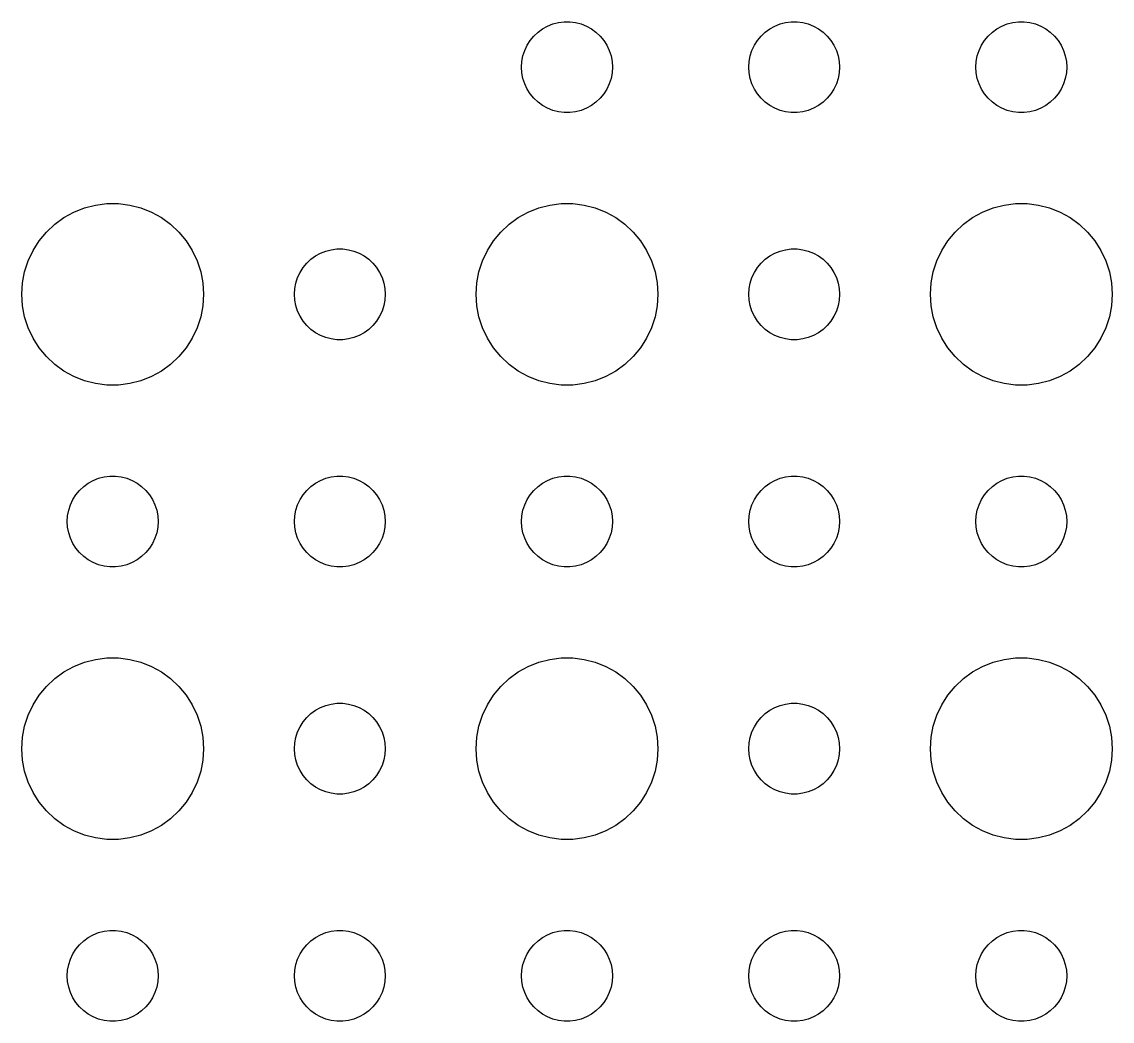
# Model space of a CAD drawing. Header units: metres. Extents: x -69 to 69, y 41 to 179.
# Drawn here: x -3 to 33, y 71 to 104 of the extents above; entities that cross this region are included whole.
import ezdxf

# ---------------------------------------------------------------- set-up
doc = ezdxf.new("R2010")
doc.units = ezdxf.units.M

msp = doc.modelspace()

# ---------------------------------------------------------------- linework, layer by layer
for p, q in [((14.0439, 103.656), (14.1963, 103.766)), ((14.1963, 103.766), (14.3613, 103.857)), ((14.3613, 103.857), (14.5365, 103.927)), ((14.5365, 103.927), (14.7189, 103.973)), ((14.7189, 103.973), (14.9058, 103.997)), ((14.9058, 103.997), (15.0942, 103.997)), ((15.0942, 103.997), (15.2811, 103.973)), ((15.2811, 103.973), (15.4635, 103.927)), ((15.4635, 103.927), (15.6387, 103.857)), ((15.6387, 103.857), (15.8037, 103.766)), ((15.8037, 103.766), (15.9561, 103.656)), ((21.5439, 103.656), (21.6963, 103.766)), ((21.6963, 103.766), (21.8613, 103.857)), ((21.8613, 103.857), (22.0365, 103.927)), ((22.0365, 103.927), (22.2189, 103.973)), ((22.2189, 103.973), (22.4058, 103.997)), ((22.4058, 103.997), (22.5942, 103.997)), ((22.5942, 103.997), (22.7811, 103.973)), ((22.7811, 103.973), (22.9635, 103.927)), ((22.9635, 103.927), (23.1387, 103.857)), ((23.1387, 103.857), (23.3037, 103.766)), ((23.3037, 103.766), (23.4561, 103.656)), ((29.0439, 103.656), (29.1963, 103.766)), ((29.1963, 103.766), (29.3613, 103.857)), ((29.3613, 103.857), (29.5365, 103.927)), ((29.5365, 103.927), (29.7189, 103.973)), ((29.7189, 103.973), (29.9058, 103.997)), ((29.9058, 103.997), (30.0942, 103.997)), ((30.0942, 103.997), (30.2811, 103.973)), ((30.2811, 103.973), (30.4635, 103.927)), ((30.4635, 103.927), (30.6387, 103.857)), ((30.6387, 103.857), (30.8037, 103.766)), ((30.8037, 103.766), (30.9561, 103.656)), ((13.6855, 103.223), (13.7865, 103.382)), ((13.7865, 103.382), (13.9065, 103.527)), ((13.9065, 103.527), (14.0439, 103.656)), ((15.9561, 103.656), (16.0934, 103.527)), ((16.0934, 103.527), (16.2135, 103.382)), ((16.2135, 103.382), (16.3145, 103.223)), ((21.1855, 103.223), (21.2865, 103.382)), ((21.2865, 103.382), (21.4065, 103.527)), ((21.4065, 103.527), (21.5439, 103.656)), ((23.4561, 103.656), (23.5934, 103.527)), ((23.5934, 103.527), (23.7135, 103.382)), ((23.7135, 103.382), (23.8145, 103.223)), ((28.6855, 103.223), (28.7865, 103.382)), ((28.7865, 103.382), (28.9065, 103.527)), ((28.9065, 103.527), (29.0439, 103.656)), ((30.9561, 103.656), (31.0934, 103.527)), ((31.0934, 103.527), (31.2135, 103.382)), ((31.2135, 103.382), (31.3145, 103.223)), ((13.5471, 102.873), (13.6053, 103.052)), ((13.6053, 103.052), (13.6855, 103.223)), ((16.3145, 103.223), (16.3947, 103.052)), ((16.3947, 103.052), (16.4529, 102.873)), ((21.0471, 102.873), (21.1053, 103.052)), ((21.1053, 103.052), (21.1855, 103.223)), ((23.8145, 103.223), (23.8947, 103.052)), ((23.8947, 103.052), (23.9529, 102.873)), ((28.5471, 102.873), (28.6053, 103.052)), ((28.6053, 103.052), (28.6855, 103.223)), ((31.3145, 103.223), (31.3947, 103.052)), ((31.3947, 103.052), (31.4529, 102.873)), ((13.5, 102.5), (13.5118, 102.688)), ((13.5118, 102.688), (13.5471, 102.873)), ((16.4529, 102.873), (16.4882, 102.688)), ((16.4882, 102.688), (16.5, 102.5)), ((21, 102.5), (21.0118, 102.688)), ((21.0118, 102.688), (21.0471, 102.873)), ((23.9529, 102.873), (23.9882, 102.688)), ((23.9882, 102.688), (24, 102.5)), ((28.5, 102.5), (28.5118, 102.688)), ((28.5118, 102.688), (28.5471, 102.873)), ((31.4529, 102.873), (31.4882, 102.688)), ((31.4882, 102.688), (31.5, 102.5)), ((13.5118, 102.312), (13.5, 102.5)), ((13.5471, 102.127), (13.5118, 102.312)), ((16.4882, 102.312), (16.4529, 102.127)), ((16.5, 102.5), (16.4882, 102.312)), ((21.0118, 102.312), (21, 102.5)), ((21.0471, 102.127), (21.0118, 102.312)), ((23.9882, 102.312), (23.9529, 102.127)), ((24, 102.5), (23.9882, 102.312)), ((28.5118, 102.312), (28.5, 102.5)), ((28.5471, 102.127), (28.5118, 102.312)), ((31.4882, 102.312), (31.4529, 102.127)), ((31.5, 102.5), (31.4882, 102.312)), ((13.6053, 101.948), (13.5471, 102.127)), ((13.6855, 101.777), (13.6053, 101.948)), ((16.3947, 101.948), (16.3145, 101.777)), ((16.4529, 102.127), (16.3947, 101.948)), ((21.1053, 101.948), (21.0471, 102.127)), ((21.1855, 101.777), (21.1053, 101.948)), ((23.8947, 101.948), (23.8145, 101.777)), ((23.9529, 102.127), (23.8947, 101.948)), ((28.6053, 101.948), (28.5471, 102.127)), ((28.6855, 101.777), (28.6053, 101.948)), ((31.3947, 101.948), (31.3145, 101.777)), ((31.4529, 102.127), (31.3947, 101.948)), ((13.7865, 101.618), (13.6855, 101.777)), ((13.9065, 101.473), (13.7865, 101.618)), ((16.2135, 101.618), (16.0934, 101.473)), ((16.3145, 101.777), (16.2135, 101.618)), ((21.2865, 101.618), (21.1855, 101.777)), ((21.4065, 101.473), (21.2865, 101.618)), ((23.7135, 101.618), (23.5934, 101.473)), ((23.8145, 101.777), (23.7135, 101.618)), ((28.7865, 101.618), (28.6855, 101.777)), ((28.9065, 101.473), (28.7865, 101.618)), ((31.2135, 101.618), (31.0934, 101.473)), ((31.3145, 101.777), (31.2135, 101.618)), ((14.0439, 101.344), (13.9065, 101.473)), ((14.1963, 101.234), (14.0439, 101.344)), ((14.3613, 101.143), (14.1963, 101.234)), ((15.8037, 101.234), (15.6387, 101.143)), ((15.9561, 101.344), (15.8037, 101.234)), ((16.0934, 101.473), (15.9561, 101.344)), ((21.5439, 101.344), (21.4065, 101.473)), ((21.6963, 101.234), (21.5439, 101.344)), ((21.8613, 101.143), (21.6963, 101.234)), ((23.3037, 101.234), (23.1387, 101.143)), ((23.4561, 101.344), (23.3037, 101.234)), ((23.5934, 101.473), (23.4561, 101.344)), ((29.0439, 101.344), (28.9065, 101.473)), ((29.1963, 101.234), (29.0439, 101.344)), ((29.3613, 101.143), (29.1963, 101.234)), ((30.8037, 101.234), (30.6387, 101.143)), ((30.9561, 101.344), (30.8037, 101.234)), ((31.0934, 101.473), (30.9561, 101.344)), ((14.5365, 101.073), (14.3613, 101.143)), ((14.7189, 101.027), (14.5365, 101.073)), ((14.9058, 101.003), (14.7189, 101.027)), ((15.0942, 101.003), (14.9058, 101.003)), ((15.2811, 101.027), (15.0942, 101.003)), ((15.4635, 101.073), (15.2811, 101.027)), ((15.6387, 101.143), (15.4635, 101.073)), ((22.0365, 101.073), (21.8613, 101.143)), ((22.2189, 101.027), (22.0365, 101.073)), ((22.4058, 101.003), (22.2189, 101.027)), ((22.5942, 101.003), (22.4058, 101.003)), ((22.7811, 101.027), (22.5942, 101.003)), ((22.9635, 101.073), (22.7811, 101.027)), ((23.1387, 101.143), (22.9635, 101.073)), ((29.5365, 101.073), (29.3613, 101.143)), ((29.7189, 101.027), (29.5365, 101.073)), ((29.9058, 101.003), (29.7189, 101.027)), ((30.0942, 101.003), (29.9058, 101.003)), ((30.2811, 101.027), (30.0942, 101.003)), ((30.4635, 101.073), (30.2811, 101.027)), ((30.6387, 101.143), (30.4635, 101.073)), ((-0.92705, 97.8532), (-0.56213, 97.9469)), ((-0.56213, 97.9469), (-0.18837, 97.9941)), ((-0.18837, 97.9941), (0.18837, 97.9941)), ((0.18837, 97.9941), (0.56213, 97.9469)), ((0.56213, 97.9469), (0.92705, 97.8532)), ((14.0729, 97.8532), (14.4379, 97.9469)), ((14.4379, 97.9469), (14.8116, 97.9941)), ((14.8116, 97.9941), (15.1884, 97.9941)), ((15.1884, 97.9941), (15.5621, 97.9469)), ((15.5621, 97.9469), (15.927, 97.8532)), ((29.0729, 97.8532), (29.4379, 97.9469)), ((29.4379, 97.9469), (29.8116, 97.9941)), ((29.8116, 97.9941), (30.1884, 97.9941)), ((30.1884, 97.9941), (30.5621, 97.9469)), ((30.5621, 97.9469), (30.927, 97.8532)), ((-1.60747, 97.533), (-1.27733, 97.7145)), ((-1.27733, 97.7145), (-0.92705, 97.8532)), ((0.92705, 97.8532), (1.27733, 97.7145)), ((1.27733, 97.7145), (1.60747, 97.533)), ((13.3925, 97.533), (13.7227, 97.7145)), ((13.7227, 97.7145), (14.0729, 97.8532)), ((15.927, 97.8532), (16.2773, 97.7145)), ((16.2773, 97.7145), (16.6075, 97.533)), ((28.3925, 97.533), (28.7227, 97.7145)), ((28.7227, 97.7145), (29.0729, 97.8532)), ((30.927, 97.8532), (31.2773, 97.7145)), ((31.2773, 97.7145), (31.6075, 97.533)), ((-2.1869, 97.0536), (-1.91226, 97.3116)), ((-1.91226, 97.3116), (-1.60747, 97.533)), ((1.60747, 97.533), (1.91226, 97.3116)), ((1.91226, 97.3116), (2.1869, 97.0536)), ((12.8131, 97.0536), (13.0877, 97.3116)), ((13.0877, 97.3116), (13.3925, 97.533)), ((16.6075, 97.533), (16.9123, 97.3116)), ((16.9123, 97.3116), (17.1869, 97.0536)), ((27.8131, 97.0536), (28.0877, 97.3116)), ((28.0877, 97.3116), (28.3925, 97.533)), ((31.6075, 97.533), (31.9123, 97.3116)), ((31.9123, 97.3116), (32.1869, 97.0536)), ((-2.42705, 96.7634), (-2.1869, 97.0536)), ((2.1869, 97.0536), (2.42705, 96.7634)), ((12.5729, 96.7634), (12.8131, 97.0536)), ((17.1869, 97.0536), (17.427, 96.7634)), ((27.5729, 96.7634), (27.8131, 97.0536)), ((32.1869, 97.0536), (32.427, 96.7634)), ((-2.62891, 96.4453), (-2.42705, 96.7634)), ((2.42705, 96.7634), (2.62891, 96.4453)), ((7.21892, 96.4734), (7.40581, 96.4971)), ((7.40581, 96.4971), (7.59418, 96.4971)), ((7.59418, 96.4971), (7.78107, 96.4734)), ((12.3711, 96.4453), (12.5729, 96.7634)), ((17.427, 96.7634), (17.6289, 96.4453)), ((22.2189, 96.4734), (22.4058, 96.4971)), ((22.4058, 96.4971), (22.5942, 96.4971)), ((22.5942, 96.4971), (22.7811, 96.4734)), ((27.3711, 96.4453), (27.5729, 96.7634)), ((32.427, 96.7634), (32.6289, 96.4453)), ((-2.78932, 96.1044), (-2.62891, 96.4453)), ((2.62891, 96.4453), (2.78932, 96.1044)), ((6.40654, 96.0268), (6.54385, 96.1558)), ((6.54385, 96.1558), (6.69626, 96.2665)), ((6.69626, 96.2665), (6.86133, 96.3573)), ((6.86133, 96.3573), (7.03647, 96.4266)), ((7.03647, 96.4266), (7.21892, 96.4734)), ((7.78107, 96.4734), (7.96352, 96.4266)), ((7.96352, 96.4266), (8.13866, 96.3573)), ((8.13866, 96.3573), (8.30373, 96.2665)), ((8.30373, 96.2665), (8.45613, 96.1558)), ((8.45613, 96.1558), (8.59344, 96.0268)), ((12.2107, 96.1044), (12.3711, 96.4453)), ((17.6289, 96.4453), (17.7893, 96.1044)), ((21.4065, 96.0268), (21.5439, 96.1558)), ((21.5439, 96.1558), (21.6963, 96.2665)), ((21.6963, 96.2665), (21.8613, 96.3573)), ((21.8613, 96.3573), (22.0365, 96.4266)), ((22.0365, 96.4266), (22.2189, 96.4734)), ((22.7811, 96.4734), (22.9635, 96.4266)), ((22.9635, 96.4266), (23.1387, 96.3573)), ((23.1387, 96.3573), (23.3037, 96.2665)), ((23.3037, 96.2665), (23.4561, 96.1558)), ((23.4561, 96.1558), (23.5934, 96.0268)), ((27.2107, 96.1044), (27.3711, 96.4453)), ((32.6289, 96.4453), (32.7893, 96.1044)), ((-2.90575, 95.7461), (-2.78932, 96.1044)), ((2.78932, 96.1044), (2.90575, 95.7461)), ((6.18553, 95.7226), (6.28647, 95.8817)), ((6.28647, 95.8817), (6.40654, 96.0268)), ((8.59344, 96.0268), (8.71352, 95.8817)), ((8.71352, 95.8817), (8.81445, 95.7226)), ((12.0942, 95.7461), (12.2107, 96.1044)), ((17.7893, 96.1044), (17.9057, 95.7461)), ((21.1855, 95.7226), (21.2865, 95.8817)), ((21.2865, 95.8817), (21.4065, 96.0268)), ((23.5934, 96.0268), (23.7135, 95.8817)), ((23.7135, 95.8817), (23.8145, 95.7226)), ((27.0942, 95.7461), (27.2107, 96.1044)), ((32.7893, 96.1044), (32.9057, 95.7461)), ((-2.97633, 95.376), (-2.90575, 95.7461)), ((2.90575, 95.7461), (2.97633, 95.376)), ((6.04712, 95.373), (6.10533, 95.5522)), ((6.10533, 95.5522), (6.18553, 95.7226)), ((8.81445, 95.7226), (8.89465, 95.5522)), ((8.89465, 95.5522), (8.95287, 95.373)), ((12.0237, 95.376), (12.0942, 95.7461)), ((17.9057, 95.7461), (17.9763, 95.376)), ((21.0471, 95.373), (21.1053, 95.5522)), ((21.1053, 95.5522), (21.1855, 95.7226)), ((23.8145, 95.7226), (23.8947, 95.5522)), ((23.8947, 95.5522), (23.9529, 95.373)), ((27.0237, 95.376), (27.0942, 95.7461)), ((32.9057, 95.7461), (32.9763, 95.376)), ((-3, 95), (-2.97633, 95.376)), ((2.97633, 95.376), (3, 95)), ((6, 95), (6.01183, 95.188)), ((6.01183, 95.188), (6.04712, 95.373)), ((8.95287, 95.373), (8.98816, 95.188)), ((8.98816, 95.188), (9, 95)), ((12, 95), (12.0237, 95.376)), ((17.9763, 95.376), (18, 95)), ((21, 95), (21.0118, 95.188)), ((21.0118, 95.188), (21.0471, 95.373)), ((23.9529, 95.373), (23.9882, 95.188)), ((23.9882, 95.188), (24, 95)), ((27, 95), (27.0237, 95.376)), ((32.9763, 95.376), (33, 95)), ((-2.97633, 94.624), (-3, 95)), ((3, 95), (2.97633, 94.624)), ((6.01183, 94.812), (6, 95)), ((6.04712, 94.627), (6.01183, 94.812)), ((8.98816, 94.812), (8.95287, 94.627)), ((9, 95), (8.98816, 94.812)), ((12.0237, 94.624), (12, 95)), ((18, 95), (17.9763, 94.624)), ((21.0118, 94.812), (21, 95)), ((21.0471, 94.627), (21.0118, 94.812)), ((23.9882, 94.812), (23.9529, 94.627)), ((24, 95), (23.9882, 94.812)), ((27.0237, 94.624), (27, 95)), ((33, 95), (32.9763, 94.624)), ((-2.90575, 94.2539), (-2.97633, 94.624)), ((2.97633, 94.624), (2.90575, 94.2539)), ((6.10533, 94.4478), (6.04712, 94.627)), ((6.18553, 94.2774), (6.10533, 94.4478)), ((8.89465, 94.4478), (8.81445, 94.2774)), ((8.95287, 94.627), (8.89465, 94.4478)), ((12.0942, 94.2539), (12.0237, 94.624)), ((17.9763, 94.624), (17.9057, 94.2539)), ((21.1053, 94.4478), (21.0471, 94.627)), ((21.1855, 94.2774), (21.1053, 94.4478)), ((23.8947, 94.4478), (23.8145, 94.2774)), ((23.9529, 94.627), (23.8947, 94.4478)), ((27.0942, 94.2539), (27.0237, 94.624)), ((32.9763, 94.624), (32.9057, 94.2539)), ((-2.78932, 93.8956), (-2.90575, 94.2539)), ((2.90575, 94.2539), (2.78932, 93.8956)), ((6.28647, 94.1183), (6.18553, 94.2774)), ((6.40654, 93.9732), (6.28647, 94.1183)), ((6.54385, 93.8442), (6.40654, 93.9732)), ((8.59344, 93.9732), (8.45613, 93.8442)), ((8.71352, 94.1183), (8.59344, 93.9732)), ((8.81445, 94.2774), (8.71352, 94.1183)), ((12.2107, 93.8956), (12.0942, 94.2539)), ((17.9057, 94.2539), (17.7893, 93.8956)), ((21.2865, 94.1183), (21.1855, 94.2774)), ((21.4065, 93.9732), (21.2865, 94.1183)), ((21.5439, 93.8442), (21.4065, 93.9732)), ((23.5934, 93.9732), (23.4561, 93.8442)), ((23.7135, 94.1183), (23.5934, 93.9732)), ((23.8145, 94.2774), (23.7135, 94.1183)), ((27.2107, 93.8956), (27.0942, 94.2539)), ((32.9057, 94.2539), (32.7893, 93.8956)), ((-2.62891, 93.5547), (-2.78932, 93.8956)), ((2.78932, 93.8956), (2.62891, 93.5547)), ((6.69626, 93.7335), (6.54385, 93.8442)), ((6.86133, 93.6428), (6.69626, 93.7335)), ((7.03647, 93.5734), (6.86133, 93.6428)), ((8.13866, 93.6428), (7.96352, 93.5734)), ((8.30373, 93.7335), (8.13866, 93.6428)), ((8.45613, 93.8442), (8.30373, 93.7335)), ((12.3711, 93.5547), (12.2107, 93.8956)), ((17.7893, 93.8956), (17.6289, 93.5547)), ((21.6963, 93.7335), (21.5439, 93.8442)), ((21.8613, 93.6428), (21.6963, 93.7335)), ((22.0365, 93.5734), (21.8613, 93.6428)), ((23.1387, 93.6428), (22.9635, 93.5734)), ((23.3037, 93.7335), (23.1387, 93.6428)), ((23.4561, 93.8442), (23.3037, 93.7335)), ((27.3711, 93.5547), (27.2107, 93.8956)), ((32.7893, 93.8956), (32.6289, 93.5547)), ((-2.42705, 93.2366), (-2.62891, 93.5547)), ((2.62891, 93.5547), (2.42705, 93.2366)), ((7.21892, 93.5266), (7.03647, 93.5734)), ((7.40581, 93.503), (7.21892, 93.5266)), ((7.59418, 93.503), (7.40581, 93.503)), ((7.78107, 93.5266), (7.59418, 93.503)), ((7.96352, 93.5734), (7.78107, 93.5266)), ((12.5729, 93.2366), (12.3711, 93.5547)), ((17.6289, 93.5547), (17.427, 93.2366)), ((22.2189, 93.5266), (22.0365, 93.5734)), ((22.4058, 93.503), (22.2189, 93.5266)), ((22.5942, 93.503), (22.4058, 93.503)), ((22.7811, 93.5266), (22.5942, 93.503)), ((22.9635, 93.5734), (22.7811, 93.5266)), ((27.5729, 93.2366), (27.3711, 93.5547)), ((32.6289, 93.5547), (32.427, 93.2366)), ((-2.1869, 92.9464), (-2.42705, 93.2366)), ((-1.91226, 92.6885), (-2.1869, 92.9464)), ((2.1869, 92.9464), (1.91226, 92.6885)), ((2.42705, 93.2366), (2.1869, 92.9464)), ((12.8131, 92.9464), (12.5729, 93.2366)), ((13.0877, 92.6885), (12.8131, 92.9464)), ((17.1869, 92.9464), (16.9123, 92.6885)), ((17.427, 93.2366), (17.1869, 92.9464)), ((27.8131, 92.9464), (27.5729, 93.2366)), ((28.0877, 92.6885), (27.8131, 92.9464)), ((32.1869, 92.9464), (31.9123, 92.6885)), ((32.427, 93.2366), (32.1869, 92.9464)), ((-1.60747, 92.467), (-1.91226, 92.6885)), ((1.91226, 92.6885), (1.60747, 92.467)), ((13.3925, 92.467), (13.0877, 92.6885)), ((16.9123, 92.6885), (16.6075, 92.467)), ((28.3925, 92.467), (28.0877, 92.6885)), ((31.9123, 92.6885), (31.6075, 92.467)), ((-1.27733, 92.2855), (-1.60747, 92.467)), ((-0.92705, 92.1468), (-1.27733, 92.2855)), ((1.27733, 92.2855), (0.92705, 92.1468)), ((1.60747, 92.467), (1.27733, 92.2855)), ((13.7227, 92.2855), (13.3925, 92.467)), ((14.0729, 92.1468), (13.7227, 92.2855)), ((16.2773, 92.2855), (15.927, 92.1468)), ((16.6075, 92.467), (16.2773, 92.2855)), ((28.7227, 92.2855), (28.3925, 92.467)), ((29.0729, 92.1468), (28.7227, 92.2855)), ((31.2773, 92.2855), (30.927, 92.1468)), ((31.6075, 92.467), (31.2773, 92.2855)), ((-0.56213, 92.0531), (-0.92705, 92.1468)), ((-0.18837, 92.0059), (-0.56213, 92.0531)), ((0.18837, 92.0059), (-0.18837, 92.0059)), ((0.56213, 92.0531), (0.18837, 92.0059)), ((0.92705, 92.1468), (0.56213, 92.0531)), ((14.4379, 92.0531), (14.0729, 92.1468)), ((14.8116, 92.0059), (14.4379, 92.0531)), ((15.1884, 92.0059), (14.8116, 92.0059)), ((15.5621, 92.0531), (15.1884, 92.0059)), ((15.927, 92.1468), (15.5621, 92.0531)), ((29.4379, 92.0531), (29.0729, 92.1468)), ((29.8116, 92.0059), (29.4379, 92.0531)), ((30.1884, 92.0059), (29.8116, 92.0059)), ((30.5621, 92.0531), (30.1884, 92.0059)), ((30.927, 92.1468), (30.5621, 92.0531)), ((-0.63866, 88.8573), (-0.46352, 88.9266)), ((-0.46352, 88.9266), (-0.28107, 88.9734)), ((-0.28107, 88.9734), (-0.09418, 88.997)), ((-0.09418, 88.997), (0.09418, 88.997)), ((0.09418, 88.997), (0.28107, 88.9734)), ((0.28107, 88.9734), (0.46352, 88.9266)), ((0.46352, 88.9266), (0.63866, 88.8573)), ((6.86133, 88.8573), (7.03647, 88.9266)), ((7.03647, 88.9266), (7.21892, 88.9734)), ((7.21892, 88.9734), (7.40581, 88.997)), ((7.40581, 88.997), (7.59418, 88.997)), ((7.59418, 88.997), (7.78107, 88.9734)), ((7.78107, 88.9734), (7.96352, 88.9266)), ((7.96352, 88.9266), (8.13866, 88.8573)), ((14.3613, 88.8573), (14.5365, 88.9266)), ((14.5365, 88.9266), (14.7189, 88.9734)), ((14.7189, 88.9734), (14.9058, 88.997)), ((14.9058, 88.997), (15.0942, 88.997)), ((15.0942, 88.997), (15.2811, 88.9734)), ((15.2811, 88.9734), (15.4635, 88.9266)), ((15.4635, 88.9266), (15.6387, 88.8573)), ((21.8613, 88.8573), (22.0365, 88.9266)), ((22.0365, 88.9266), (22.2189, 88.9734)), ((22.2189, 88.9734), (22.4058, 88.997)), ((22.4058, 88.997), (22.5942, 88.997)), ((22.5942, 88.997), (22.7811, 88.9734)), ((22.7811, 88.9734), (22.9635, 88.9266)), ((22.9635, 88.9266), (23.1387, 88.8573)), ((29.3613, 88.8573), (29.5365, 88.9266)), ((29.5365, 88.9266), (29.7189, 88.9734)), ((29.7189, 88.9734), (29.9058, 88.997)), ((29.9058, 88.997), (30.0942, 88.997)), ((30.0942, 88.997), (30.2811, 88.9734)), ((30.2811, 88.9734), (30.4635, 88.9266)), ((30.4635, 88.9266), (30.6387, 88.8573)), ((-1.09344, 88.5268), (-0.95613, 88.6558)), ((-0.95613, 88.6558), (-0.80373, 88.7665)), ((-0.80373, 88.7665), (-0.63866, 88.8573)), ((0.63866, 88.8573), (0.80373, 88.7665)), ((0.80373, 88.7665), (0.95613, 88.6558)), ((0.95613, 88.6558), (1.09344, 88.5268)), ((6.40654, 88.5268), (6.54385, 88.6558)), ((6.54385, 88.6558), (6.69626, 88.7665)), ((6.69626, 88.7665), (6.86133, 88.8573)), ((8.13866, 88.8573), (8.30373, 88.7665)), ((8.30373, 88.7665), (8.45613, 88.6558)), ((8.45613, 88.6558), (8.59344, 88.5268)), ((13.9065, 88.5268), (14.0439, 88.6558)), ((14.0439, 88.6558), (14.1963, 88.7665)), ((14.1963, 88.7665), (14.3613, 88.8573)), ((15.6387, 88.8573), (15.8037, 88.7665)), ((15.8037, 88.7665), (15.9561, 88.6558)), ((15.9561, 88.6558), (16.0934, 88.5268)), ((21.4065, 88.5268), (21.5439, 88.6558)), ((21.5439, 88.6558), (21.6963, 88.7665)), ((21.6963, 88.7665), (21.8613, 88.8573)), ((23.1387, 88.8573), (23.3037, 88.7665)), ((23.3037, 88.7665), (23.4561, 88.6558)), ((23.4561, 88.6558), (23.5934, 88.5268)), ((28.9065, 88.5268), (29.0439, 88.6558)), ((29.0439, 88.6558), (29.1963, 88.7665)), ((29.1963, 88.7665), (29.3613, 88.8573)), ((30.6387, 88.8573), (30.8037, 88.7665)), ((30.8037, 88.7665), (30.9561, 88.6558)), ((30.9561, 88.6558), (31.0934, 88.5268)), ((-1.39465, 88.0522), (-1.31445, 88.2226)), ((-1.31445, 88.2226), (-1.21352, 88.3817)), ((-1.21352, 88.3817), (-1.09344, 88.5268)), ((1.09344, 88.5268), (1.21352, 88.3817)), ((1.21352, 88.3817), (1.31445, 88.2226)), ((1.31445, 88.2226), (1.39465, 88.0522)), ((6.10533, 88.0522), (6.18553, 88.2226)), ((6.18553, 88.2226), (6.28647, 88.3817)), ((6.28647, 88.3817), (6.40654, 88.5268)), ((8.59344, 88.5268), (8.71352, 88.3817)), ((8.71352, 88.3817), (8.81445, 88.2226)), ((8.81445, 88.2226), (8.89465, 88.0522)), ((13.6053, 88.0522), (13.6855, 88.2226)), ((13.6855, 88.2226), (13.7865, 88.3817)), ((13.7865, 88.3817), (13.9065, 88.5268)), ((16.0934, 88.5268), (16.2135, 88.3817)), ((16.2135, 88.3817), (16.3145, 88.2226)), ((16.3145, 88.2226), (16.3947, 88.0522)), ((21.1053, 88.0522), (21.1855, 88.2226)), ((21.1855, 88.2226), (21.2865, 88.3817)), ((21.2865, 88.3817), (21.4065, 88.5268)), ((23.5934, 88.5268), (23.7135, 88.3817)), ((23.7135, 88.3817), (23.8145, 88.2226)), ((23.8145, 88.2226), (23.8947, 88.0522)), ((28.6053, 88.0522), (28.6855, 88.2226)), ((28.6855, 88.2226), (28.7865, 88.3817)), ((28.7865, 88.3817), (28.9065, 88.5268)), ((31.0934, 88.5268), (31.2135, 88.3817)), ((31.2135, 88.3817), (31.3145, 88.2226)), ((31.3145, 88.2226), (31.3947, 88.0522)), ((-1.48816, 87.688), (-1.45287, 87.873)), ((-1.45287, 87.873), (-1.39465, 88.0522)), ((1.39465, 88.0522), (1.45287, 87.873)), ((1.45287, 87.873), (1.48816, 87.688)), ((6.01183, 87.688), (6.04712, 87.873)), ((6.04712, 87.873), (6.10533, 88.0522)), ((8.89465, 88.0522), (8.95287, 87.873)), ((8.95287, 87.873), (8.98816, 87.688)), ((13.5118, 87.688), (13.5471, 87.873)), ((13.5471, 87.873), (13.6053, 88.0522)), ((16.3947, 88.0522), (16.4529, 87.873)), ((16.4529, 87.873), (16.4882, 87.688)), ((21.0118, 87.688), (21.0471, 87.873)), ((21.0471, 87.873), (21.1053, 88.0522)), ((23.8947, 88.0522), (23.9529, 87.873)), ((23.9529, 87.873), (23.9882, 87.688)), ((28.5118, 87.688), (28.5471, 87.873)), ((28.5471, 87.873), (28.6053, 88.0522)), ((31.3947, 88.0522), (31.4529, 87.873)), ((31.4529, 87.873), (31.4882, 87.688)), ((-1.5, 87.5), (-1.48816, 87.688)), ((-1.48816, 87.312), (-1.5, 87.5)), ((1.48816, 87.688), (1.5, 87.5)), ((1.5, 87.5), (1.48816, 87.312)), ((6, 87.5), (6.01183, 87.688)), ((6.01183, 87.312), (6, 87.5)), ((8.98816, 87.688), (9, 87.5)), ((9, 87.5), (8.98816, 87.312)), ((13.5, 87.5), (13.5118, 87.688)), ((13.5118, 87.312), (13.5, 87.5)), ((16.4882, 87.688), (16.5, 87.5)), ((16.5, 87.5), (16.4882, 87.312)), ((21, 87.5), (21.0118, 87.688)), ((21.0118, 87.312), (21, 87.5)), ((23.9882, 87.688), (24, 87.5)), ((24, 87.5), (23.9882, 87.312)), ((28.5, 87.5), (28.5118, 87.688)), ((28.5118, 87.312), (28.5, 87.5)), ((31.4882, 87.688), (31.5, 87.5)), ((31.5, 87.5), (31.4882, 87.312)), ((-1.45287, 87.127), (-1.48816, 87.312)), ((-1.39465, 86.9478), (-1.45287, 87.127)), ((1.45287, 87.127), (1.39465, 86.9478)), ((1.48816, 87.312), (1.45287, 87.127)), ((6.04712, 87.127), (6.01183, 87.312)), ((6.10533, 86.9478), (6.04712, 87.127)), ((8.95287, 87.127), (8.89465, 86.9478)), ((8.98816, 87.312), (8.95287, 87.127)), ((13.5471, 87.127), (13.5118, 87.312)), ((13.6053, 86.9478), (13.5471, 87.127)), ((16.4529, 87.127), (16.3947, 86.9478)), ((16.4882, 87.312), (16.4529, 87.127)), ((21.0471, 87.127), (21.0118, 87.312)), ((21.1053, 86.9478), (21.0471, 87.127)), ((23.9529, 87.127), (23.8947, 86.9478)), ((23.9882, 87.312), (23.9529, 87.127)), ((28.5471, 87.127), (28.5118, 87.312)), ((28.6053, 86.9478), (28.5471, 87.127)), ((31.4529, 87.127), (31.3947, 86.9478)), ((31.4882, 87.312), (31.4529, 87.127)), ((-1.31445, 86.7774), (-1.39465, 86.9478)), ((-1.21352, 86.6183), (-1.31445, 86.7774)), ((1.31445, 86.7774), (1.21352, 86.6183)), ((1.39465, 86.9478), (1.31445, 86.7774)), ((6.18553, 86.7774), (6.10533, 86.9478)), ((6.28647, 86.6183), (6.18553, 86.7774)), ((8.81445, 86.7774), (8.71352, 86.6183)), ((8.89465, 86.9478), (8.81445, 86.7774)), ((13.6855, 86.7774), (13.6053, 86.9478)), ((13.7865, 86.6183), (13.6855, 86.7774)), ((16.3145, 86.7774), (16.2135, 86.6183)), ((16.3947, 86.9478), (16.3145, 86.7774)), ((21.1855, 86.7774), (21.1053, 86.9478)), ((21.2865, 86.6183), (21.1855, 86.7774)), ((23.8145, 86.7774), (23.7135, 86.6183)), ((23.8947, 86.9478), (23.8145, 86.7774)), ((28.6855, 86.7774), (28.6053, 86.9478)), ((28.7865, 86.6183), (28.6855, 86.7774)), ((31.3145, 86.7774), (31.2135, 86.6183)), ((31.3947, 86.9478), (31.3145, 86.7774)), ((-1.09344, 86.4732), (-1.21352, 86.6183)), ((-0.95613, 86.3442), (-1.09344, 86.4732)), ((1.09344, 86.4732), (0.95613, 86.3442)), ((1.21352, 86.6183), (1.09344, 86.4732)), ((6.40654, 86.4732), (6.28647, 86.6183)), ((6.54385, 86.3442), (6.40654, 86.4732)), ((8.59344, 86.4732), (8.45613, 86.3442)), ((8.71352, 86.6183), (8.59344, 86.4732)), ((13.9065, 86.4732), (13.7865, 86.6183)), ((14.0439, 86.3442), (13.9065, 86.4732)), ((16.0934, 86.4732), (15.9561, 86.3442)), ((16.2135, 86.6183), (16.0934, 86.4732)), ((21.4065, 86.4732), (21.2865, 86.6183)), ((21.5439, 86.3442), (21.4065, 86.4732)), ((23.5934, 86.4732), (23.4561, 86.3442)), ((23.7135, 86.6183), (23.5934, 86.4732)), ((28.9065, 86.4732), (28.7865, 86.6183)), ((29.0439, 86.3442), (28.9065, 86.4732)), ((31.0934, 86.4732), (30.9561, 86.3442)), ((31.2135, 86.6183), (31.0934, 86.4732)), ((-0.80373, 86.2335), (-0.95613, 86.3442)), ((-0.63866, 86.1428), (-0.80373, 86.2335)), ((-0.46352, 86.0734), (-0.63866, 86.1428)), ((-0.28107, 86.0266), (-0.46352, 86.0734)), ((0.46352, 86.0734), (0.28107, 86.0266)), ((0.63866, 86.1428), (0.46352, 86.0734)), ((0.80373, 86.2335), (0.63866, 86.1428)), ((0.95613, 86.3442), (0.80373, 86.2335)), ((6.69626, 86.2335), (6.54385, 86.3442)), ((6.86133, 86.1428), (6.69626, 86.2335)), ((7.03647, 86.0734), (6.86133, 86.1428)), ((7.21892, 86.0266), (7.03647, 86.0734)), ((7.96352, 86.0734), (7.78107, 86.0266)), ((8.13866, 86.1428), (7.96352, 86.0734)), ((8.30373, 86.2335), (8.13866, 86.1428)), ((8.45613, 86.3442), (8.30373, 86.2335)), ((14.1963, 86.2335), (14.0439, 86.3442)), ((14.3613, 86.1428), (14.1963, 86.2335)), ((14.5365, 86.0734), (14.3613, 86.1428)), ((14.7189, 86.0266), (14.5365, 86.0734)), ((15.4635, 86.0734), (15.2811, 86.0266)), ((15.6387, 86.1428), (15.4635, 86.0734)), ((15.8037, 86.2335), (15.6387, 86.1428)), ((15.9561, 86.3442), (15.8037, 86.2335)), ((21.6963, 86.2335), (21.5439, 86.3442)), ((21.8613, 86.1428), (21.6963, 86.2335)), ((22.0365, 86.0734), (21.8613, 86.1428)), ((22.2189, 86.0266), (22.0365, 86.0734)), ((22.9635, 86.0734), (22.7811, 86.0266)), ((23.1387, 86.1428), (22.9635, 86.0734)), ((23.3037, 86.2335), (23.1387, 86.1428)), ((23.4561, 86.3442), (23.3037, 86.2335)), ((29.1963, 86.2335), (29.0439, 86.3442)), ((29.3613, 86.1428), (29.1963, 86.2335)), ((29.5365, 86.0734), (29.3613, 86.1428)), ((29.7189, 86.0266), (29.5365, 86.0734)), ((30.4635, 86.0734), (30.2811, 86.0266)), ((30.6387, 86.1428), (30.4635, 86.0734)), ((30.8037, 86.2335), (30.6387, 86.1428)), ((30.9561, 86.3442), (30.8037, 86.2335)), ((-0.09418, 86.003), (-0.28107, 86.0266)), ((0.09418, 86.003), (-0.09418, 86.003)), ((0.28107, 86.0266), (0.09418, 86.003)), ((7.40581, 86.003), (7.21892, 86.0266)), ((7.59418, 86.003), (7.40581, 86.003)), ((7.78107, 86.0266), (7.59418, 86.003)), ((14.9058, 86.003), (14.7189, 86.0266)), ((15.0942, 86.003), (14.9058, 86.003)), ((15.2811, 86.0266), (15.0942, 86.003)), ((22.4058, 86.003), (22.2189, 86.0266)), ((22.5942, 86.003), (22.4058, 86.003)), ((22.7811, 86.0266), (22.5942, 86.003)), ((29.9058, 86.003), (29.7189, 86.0266)), ((30.0942, 86.003), (29.9058, 86.003)), ((30.2811, 86.0266), (30.0942, 86.003)), ((-1.27733, 82.7145), (-0.92705, 82.8532)), ((-0.92705, 82.8532), (-0.56213, 82.9469)), ((-0.56213, 82.9469), (-0.18837, 82.9941)), ((-0.18837, 82.9941), (0.18837, 82.9941)), ((0.18837, 82.9941), (0.56213, 82.9469)), ((0.56213, 82.9469), (0.92705, 82.8532)), ((0.92705, 82.8532), (1.27733, 82.7145)), ((13.7227, 82.7145), (14.0729, 82.8532)), ((14.0729, 82.8532), (14.4379, 82.9469)), ((14.4379, 82.9469), (14.8116, 82.9941)), ((14.8116, 82.9941), (15.1884, 82.9941)), ((15.1884, 82.9941), (15.5621, 82.9469)), ((15.5621, 82.9469), (15.927, 82.8532)), ((15.927, 82.8532), (16.2773, 82.7145)), ((28.7227, 82.7145), (29.0729, 82.8532)), ((29.0729, 82.8532), (29.4379, 82.9469)), ((29.4379, 82.9469), (29.8116, 82.9941)), ((29.8116, 82.9941), (30.1884, 82.9941)), ((30.1884, 82.9941), (30.5621, 82.9469)), ((30.5621, 82.9469), (30.927, 82.8532)), ((30.927, 82.8532), (31.2773, 82.7145)), ((-1.91226, 82.3116), (-1.60747, 82.533)), ((-1.60747, 82.533), (-1.27733, 82.7145)), ((1.27733, 82.7145), (1.60747, 82.533)), ((1.60747, 82.533), (1.91226, 82.3116)), ((13.0877, 82.3116), (13.3925, 82.533)), ((13.3925, 82.533), (13.7227, 82.7145)), ((16.2773, 82.7145), (16.6075, 82.533)), ((16.6075, 82.533), (16.9123, 82.3116)), ((28.0877, 82.3116), (28.3925, 82.533)), ((28.3925, 82.533), (28.7227, 82.7145)), ((31.2773, 82.7145), (31.6075, 82.533)), ((31.6075, 82.533), (31.9123, 82.3116)), ((-2.1869, 82.0536), (-1.91226, 82.3116)), ((1.91226, 82.3116), (2.1869, 82.0536)), ((12.8131, 82.0536), (13.0877, 82.3116)), ((16.9123, 82.3116), (17.1869, 82.0536)), ((27.8131, 82.0536), (28.0877, 82.3116)), ((31.9123, 82.3116), (32.1869, 82.0536)), ((-2.62891, 81.4453), (-2.42705, 81.7634)), ((-2.42705, 81.7634), (-2.1869, 82.0536)), ((2.1869, 82.0536), (2.42705, 81.7634)), ((2.42705, 81.7634), (2.62891, 81.4453)), ((12.3711, 81.4453), (12.5729, 81.7634)), ((12.5729, 81.7634), (12.8131, 82.0536)), ((17.1869, 82.0536), (17.427, 81.7634)), ((17.427, 81.7634), (17.6289, 81.4453)), ((27.3711, 81.4453), (27.5729, 81.7634)), ((27.5729, 81.7634), (27.8131, 82.0536)), ((32.1869, 82.0536), (32.427, 81.7634)), ((32.427, 81.7634), (32.6289, 81.4453)), ((-2.78932, 81.1044), (-2.62891, 81.4453)), ((2.62891, 81.4453), (2.78932, 81.1044)), ((6.86133, 81.3573), (7.03647, 81.4266)), ((7.03647, 81.4266), (7.21892, 81.4734)), ((7.21892, 81.4734), (7.40581, 81.497)), ((7.40581, 81.497), (7.59418, 81.497)), ((7.59418, 81.497), (7.78107, 81.4734)), ((7.78107, 81.4734), (7.96352, 81.4266)), ((7.96352, 81.4266), (8.13866, 81.3573)), ((12.2107, 81.1044), (12.3711, 81.4453)), ((17.6289, 81.4453), (17.7893, 81.1044)), ((21.8613, 81.3573), (22.0365, 81.4266)), ((22.0365, 81.4266), (22.2189, 81.4734)), ((22.2189, 81.4734), (22.4058, 81.497)), ((22.4058, 81.497), (22.5942, 81.497)), ((22.5942, 81.497), (22.7811, 81.4734)), ((22.7811, 81.4734), (22.9635, 81.4266)), ((22.9635, 81.4266), (23.1387, 81.3573)), ((27.2107, 81.1044), (27.3711, 81.4453)), ((32.6289, 81.4453), (32.7893, 81.1044)), ((-2.90575, 80.7461), (-2.78932, 81.1044)), ((2.78932, 81.1044), (2.90575, 80.7461)), ((6.28647, 80.8817), (6.40654, 81.0268)), ((6.40654, 81.0268), (6.54385, 81.1558)), ((6.54385, 81.1558), (6.69626, 81.2665)), ((6.69626, 81.2665), (6.86133, 81.3573)), ((8.13866, 81.3573), (8.30373, 81.2665)), ((8.30373, 81.2665), (8.45613, 81.1558)), ((8.45613, 81.1558), (8.59344, 81.0268)), ((8.59344, 81.0268), (8.71352, 80.8817)), ((12.0942, 80.7461), (12.2107, 81.1044)), ((17.7893, 81.1044), (17.9057, 80.7461)), ((21.2865, 80.8817), (21.4065, 81.0268)), ((21.4065, 81.0268), (21.5439, 81.1558)), ((21.5439, 81.1558), (21.6963, 81.2665)), ((21.6963, 81.2665), (21.8613, 81.3573)), ((23.1387, 81.3573), (23.3037, 81.2665)), ((23.3037, 81.2665), (23.4561, 81.1558)), ((23.4561, 81.1558), (23.5934, 81.0268)), ((23.5934, 81.0268), (23.7135, 80.8817)), ((27.0942, 80.7461), (27.2107, 81.1044)), ((32.7893, 81.1044), (32.9057, 80.7461)), ((-2.97633, 80.376), (-2.90575, 80.7461)), ((2.90575, 80.7461), (2.97633, 80.376)), ((6.10533, 80.5522), (6.18553, 80.7226)), ((6.18553, 80.7226), (6.28647, 80.8817)), ((8.71352, 80.8817), (8.81445, 80.7226)), ((8.81445, 80.7226), (8.89465, 80.5522)), ((12.0237, 80.376), (12.0942, 80.7461)), ((17.9057, 80.7461), (17.9763, 80.376)), ((21.1053, 80.5522), (21.1855, 80.7226)), ((21.1855, 80.7226), (21.2865, 80.8817)), ((23.7135, 80.8817), (23.8145, 80.7226)), ((23.8145, 80.7226), (23.8947, 80.5522)), ((27.0237, 80.376), (27.0942, 80.7461)), ((32.9057, 80.7461), (32.9763, 80.376)), ((-3, 80), (-2.97633, 80.376)), ((2.97633, 80.376), (3, 80)), ((6.01183, 80.188), (6.04712, 80.373)), ((6.04712, 80.373), (6.10533, 80.5522)), ((8.89465, 80.5522), (8.95287, 80.373)), ((8.95287, 80.373), (8.98816, 80.188)), ((12, 80), (12.0237, 80.376)), ((17.9763, 80.376), (18, 80)), ((21.0118, 80.188), (21.0471, 80.373)), ((21.0471, 80.373), (21.1053, 80.5522)), ((23.8947, 80.5522), (23.9529, 80.373)), ((23.9529, 80.373), (23.9882, 80.188)), ((27, 80), (27.0237, 80.376)), ((32.9763, 80.376), (33, 80)), ((-2.97633, 79.624), (-3, 80)), ((3, 80), (2.97633, 79.624)), ((6, 80), (6.01183, 80.188)), ((6.01183, 79.812), (6, 80)), ((8.98816, 80.188), (9, 80)), ((9, 80), (8.98816, 79.812)), ((12.0237, 79.624), (12, 80)), ((18, 80), (17.9763, 79.624)), ((21, 80), (21.0118, 80.188)), ((21.0118, 79.812), (21, 80)), ((23.9882, 80.188), (24, 80)), ((24, 80), (23.9882, 79.812)), ((27.0237, 79.624), (27, 80)), ((33, 80), (32.9763, 79.624)), ((-2.90575, 79.2539), (-2.97633, 79.624)), ((2.97633, 79.624), (2.90575, 79.2539)), ((6.04712, 79.627), (6.01183, 79.812)), ((6.10533, 79.4478), (6.04712, 79.627)), ((8.95287, 79.627), (8.89465, 79.4478)), ((8.98816, 79.812), (8.95287, 79.627)), ((12.0942, 79.2539), (12.0237, 79.624)), ((17.9763, 79.624), (17.9057, 79.2539)), ((21.0471, 79.627), (21.0118, 79.812)), ((21.1053, 79.4478), (21.0471, 79.627)), ((23.9529, 79.627), (23.8947, 79.4478)), ((23.9882, 79.812), (23.9529, 79.627)), ((27.0942, 79.2539), (27.0237, 79.624)), ((32.9763, 79.624), (32.9057, 79.2539)), ((-2.78932, 78.8956), (-2.90575, 79.2539)), ((2.90575, 79.2539), (2.78932, 78.8956)), ((6.18553, 79.2774), (6.10533, 79.4478)), ((6.28647, 79.1183), (6.18553, 79.2774)), ((8.81445, 79.2774), (8.71352, 79.1183)), ((8.89465, 79.4478), (8.81445, 79.2774)), ((12.2107, 78.8956), (12.0942, 79.2539)), ((17.9057, 79.2539), (17.7893, 78.8956)), ((21.1855, 79.2774), (21.1053, 79.4478)), ((21.2865, 79.1183), (21.1855, 79.2774)), ((23.8145, 79.2774), (23.7135, 79.1183)), ((23.8947, 79.4478), (23.8145, 79.2774)), ((27.2107, 78.8956), (27.0942, 79.2539)), ((32.9057, 79.2539), (32.7893, 78.8956)), ((-2.62891, 78.5547), (-2.78932, 78.8956)), ((2.78932, 78.8956), (2.62891, 78.5547)), ((6.40654, 78.9732), (6.28647, 79.1183)), ((6.54385, 78.8442), (6.40654, 78.9732)), ((6.69626, 78.7335), (6.54385, 78.8442)), ((8.45613, 78.8442), (8.30373, 78.7335)), ((8.59344, 78.9732), (8.45613, 78.8442)), ((8.71352, 79.1183), (8.59344, 78.9732)), ((12.3711, 78.5547), (12.2107, 78.8956)), ((17.7893, 78.8956), (17.6289, 78.5547)), ((21.4065, 78.9732), (21.2865, 79.1183)), ((21.5439, 78.8442), (21.4065, 78.9732)), ((21.6963, 78.7335), (21.5439, 78.8442)), ((23.4561, 78.8442), (23.3037, 78.7335)), ((23.5934, 78.9732), (23.4561, 78.8442)), ((23.7135, 79.1183), (23.5934, 78.9732)), ((27.3711, 78.5547), (27.2107, 78.8956)), ((32.7893, 78.8956), (32.6289, 78.5547)), ((-2.42705, 78.2366), (-2.62891, 78.5547)), ((2.62891, 78.5547), (2.42705, 78.2366)), ((6.86133, 78.6428), (6.69626, 78.7335)), ((7.03647, 78.5734), (6.86133, 78.6428)), ((7.21892, 78.5266), (7.03647, 78.5734)), ((7.40581, 78.503), (7.21892, 78.5266)), ((7.59418, 78.503), (7.40581, 78.503)), ((7.78107, 78.5266), (7.59418, 78.503)), ((7.96352, 78.5734), (7.78107, 78.5266)), ((8.13866, 78.6428), (7.96352, 78.5734)), ((8.30373, 78.7335), (8.13866, 78.6428)), ((12.5729, 78.2366), (12.3711, 78.5547)), ((17.6289, 78.5547), (17.427, 78.2366)), ((21.8613, 78.6428), (21.6963, 78.7335)), ((22.0365, 78.5734), (21.8613, 78.6428)), ((22.2189, 78.5266), (22.0365, 78.5734)), ((22.4058, 78.503), (22.2189, 78.5266)), ((22.5942, 78.503), (22.4058, 78.503)), ((22.7811, 78.5266), (22.5942, 78.503)), ((22.9635, 78.5734), (22.7811, 78.5266)), ((23.1387, 78.6428), (22.9635, 78.5734)), ((23.3037, 78.7335), (23.1387, 78.6428)), ((27.5729, 78.2366), (27.3711, 78.5547)), ((32.6289, 78.5547), (32.427, 78.2366)), ((-2.1869, 77.9464), (-2.42705, 78.2366)), ((2.42705, 78.2366), (2.1869, 77.9464)), ((12.8131, 77.9464), (12.5729, 78.2366)), ((17.427, 78.2366), (17.1869, 77.9464)), ((27.8131, 77.9464), (27.5729, 78.2366)), ((32.427, 78.2366), (32.1869, 77.9464)), ((-1.91226, 77.6885), (-2.1869, 77.9464)), ((2.1869, 77.9464), (1.91226, 77.6885)), ((13.0877, 77.6885), (12.8131, 77.9464)), ((17.1869, 77.9464), (16.9123, 77.6885)), ((28.0877, 77.6885), (27.8131, 77.9464)), ((32.1869, 77.9464), (31.9123, 77.6885)), ((-1.60747, 77.467), (-1.91226, 77.6885)), ((-1.27733, 77.2855), (-1.60747, 77.467)), ((1.60747, 77.467), (1.27733, 77.2855)), ((1.91226, 77.6885), (1.60747, 77.467)), ((13.3925, 77.467), (13.0877, 77.6885)), ((13.7227, 77.2855), (13.3925, 77.467)), ((16.6075, 77.467), (16.2773, 77.2855)), ((16.9123, 77.6885), (16.6075, 77.467)), ((28.3925, 77.467), (28.0877, 77.6885)), ((28.7227, 77.2855), (28.3925, 77.467)), ((31.6075, 77.467), (31.2773, 77.2855)), ((31.9123, 77.6885), (31.6075, 77.467)), ((-0.92705, 77.1468), (-1.27733, 77.2855)), ((-0.56213, 77.0531), (-0.92705, 77.1468)), ((-0.18837, 77.0059), (-0.56213, 77.0531)), ((0.56213, 77.0531), (0.18837, 77.0059)), ((0.92705, 77.1468), (0.56213, 77.0531)), ((1.27733, 77.2855), (0.92705, 77.1468)), ((14.0729, 77.1468), (13.7227, 77.2855)), ((14.4379, 77.0531), (14.0729, 77.1468)), ((14.8116, 77.0059), (14.4379, 77.0531)), ((15.5621, 77.0531), (15.1884, 77.0059)), ((15.927, 77.1468), (15.5621, 77.0531)), ((16.2773, 77.2855), (15.927, 77.1468)), ((29.0729, 77.1468), (28.7227, 77.2855)), ((29.4379, 77.0531), (29.0729, 77.1468)), ((29.8116, 77.0059), (29.4379, 77.0531)), ((30.5621, 77.0531), (30.1884, 77.0059)), ((30.927, 77.1468), (30.5621, 77.0531)), ((31.2773, 77.2855), (30.927, 77.1468)), ((0.18837, 77.0059), (-0.18837, 77.0059)), ((15.1884, 77.0059), (14.8116, 77.0059)), ((30.1884, 77.0059), (29.8116, 77.0059)), ((-0.80373, 73.7665), (-0.63866, 73.8572)), ((-0.63866, 73.8572), (-0.46352, 73.9266)), ((-0.46352, 73.9266), (-0.28107, 73.9734)), ((-0.28107, 73.9734), (-0.09418, 73.997)), ((-0.09418, 73.997), (0.09418, 73.997)), ((0.09418, 73.997), (0.28107, 73.9734)), ((0.28107, 73.9734), (0.46352, 73.9266)), ((0.46352, 73.9266), (0.63866, 73.8572)), ((0.63866, 73.8572), (0.80373, 73.7665)), ((6.69626, 73.7665), (6.86133, 73.8572)), ((6.86133, 73.8572), (7.03647, 73.9266)), ((7.03647, 73.9266), (7.21892, 73.9734)), ((7.21892, 73.9734), (7.40581, 73.997)), ((7.40581, 73.997), (7.59418, 73.997)), ((7.59418, 73.997), (7.78107, 73.9734)), ((7.78107, 73.9734), (7.96352, 73.9266)), ((7.96352, 73.9266), (8.13866, 73.8572)), ((8.13866, 73.8572), (8.30373, 73.7665)), ((14.1963, 73.7665), (14.3613, 73.8572)), ((14.3613, 73.8572), (14.5365, 73.9266)), ((14.5365, 73.9266), (14.7189, 73.9734)), ((14.7189, 73.9734), (14.9058, 73.997)), ((14.9058, 73.997), (15.0942, 73.997)), ((15.0942, 73.997), (15.2811, 73.9734)), ((15.2811, 73.9734), (15.4635, 73.9266)), ((15.4635, 73.9266), (15.6387, 73.8572)), ((15.6387, 73.8572), (15.8037, 73.7665)), ((21.6963, 73.7665), (21.8613, 73.8572)), ((21.8613, 73.8572), (22.0365, 73.9266)), ((22.0365, 73.9266), (22.2189, 73.9734)), ((22.2189, 73.9734), (22.4058, 73.997)), ((22.4058, 73.997), (22.5942, 73.997)), ((22.5942, 73.997), (22.7811, 73.9734)), ((22.7811, 73.9734), (22.9635, 73.9266)), ((22.9635, 73.9266), (23.1387, 73.8572)), ((23.1387, 73.8572), (23.3037, 73.7665)), ((29.1963, 73.7665), (29.3613, 73.8572)), ((29.3613, 73.8572), (29.5365, 73.9266)), ((29.5365, 73.9266), (29.7189, 73.9734)), ((29.7189, 73.9734), (29.9058, 73.997)), ((29.9058, 73.997), (30.0942, 73.997)), ((30.0942, 73.997), (30.2811, 73.9734)), ((30.2811, 73.9734), (30.4635, 73.9266)), ((30.4635, 73.9266), (30.6387, 73.8572)), ((30.6387, 73.8572), (30.8037, 73.7665)), ((-1.21352, 73.3817), (-1.09344, 73.5268)), ((-1.09344, 73.5268), (-0.95613, 73.6558)), ((-0.95613, 73.6558), (-0.80373, 73.7665)), ((0.80373, 73.7665), (0.95613, 73.6558)), ((0.95613, 73.6558), (1.09344, 73.5268)), ((1.09344, 73.5268), (1.21352, 73.3817)), ((6.28647, 73.3817), (6.40654, 73.5268)), ((6.40654, 73.5268), (6.54385, 73.6558)), ((6.54385, 73.6558), (6.69626, 73.7665)), ((8.30373, 73.7665), (8.45613, 73.6558)), ((8.45613, 73.6558), (8.59344, 73.5268)), ((8.59344, 73.5268), (8.71352, 73.3817)), ((13.7865, 73.3817), (13.9065, 73.5268)), ((13.9065, 73.5268), (14.0439, 73.6558)), ((14.0439, 73.6558), (14.1963, 73.7665)), ((15.8037, 73.7665), (15.9561, 73.6558)), ((15.9561, 73.6558), (16.0934, 73.5268)), ((16.0934, 73.5268), (16.2135, 73.3817)), ((21.2865, 73.3817), (21.4065, 73.5268)), ((21.4065, 73.5268), (21.5439, 73.6558)), ((21.5439, 73.6558), (21.6963, 73.7665)), ((23.3037, 73.7665), (23.4561, 73.6558)), ((23.4561, 73.6558), (23.5934, 73.5268)), ((23.5934, 73.5268), (23.7135, 73.3817)), ((28.7865, 73.3817), (28.9065, 73.5268)), ((28.9065, 73.5268), (29.0439, 73.6558)), ((29.0439, 73.6558), (29.1963, 73.7665)), ((30.8037, 73.7665), (30.9561, 73.6558)), ((30.9561, 73.6558), (31.0934, 73.5268)), ((31.0934, 73.5268), (31.2135, 73.3817)), ((-1.39465, 73.0522), (-1.31445, 73.2226)), ((-1.31445, 73.2226), (-1.21352, 73.3817)), ((1.21352, 73.3817), (1.31445, 73.2226)), ((1.31445, 73.2226), (1.39465, 73.0522)), ((6.10533, 73.0522), (6.18553, 73.2226)), ((6.18553, 73.2226), (6.28647, 73.3817)), ((8.71352, 73.3817), (8.81445, 73.2226)), ((8.81445, 73.2226), (8.89465, 73.0522)), ((13.6053, 73.0522), (13.6855, 73.2226)), ((13.6855, 73.2226), (13.7865, 73.3817)), ((16.2135, 73.3817), (16.3145, 73.2226)), ((16.3145, 73.2226), (16.3947, 73.0522)), ((21.1053, 73.0522), (21.1855, 73.2226)), ((21.1855, 73.2226), (21.2865, 73.3817)), ((23.7135, 73.3817), (23.8145, 73.2226)), ((23.8145, 73.2226), (23.8947, 73.0522)), ((28.6053, 73.0522), (28.6855, 73.2226)), ((28.6855, 73.2226), (28.7865, 73.3817)), ((31.2135, 73.3817), (31.3145, 73.2226)), ((31.3145, 73.2226), (31.3947, 73.0522)), ((-1.48816, 72.688), (-1.45287, 72.873)), ((-1.45287, 72.873), (-1.39465, 73.0522)), ((1.39465, 73.0522), (1.45287, 72.873)), ((1.45287, 72.873), (1.48816, 72.688)), ((6.01183, 72.688), (6.04712, 72.873)), ((6.04712, 72.873), (6.10533, 73.0522)), ((8.89465, 73.0522), (8.95287, 72.873)), ((8.95287, 72.873), (8.98816, 72.688)), ((13.5118, 72.688), (13.5471, 72.873)), ((13.5471, 72.873), (13.6053, 73.0522)), ((16.3947, 73.0522), (16.4529, 72.873)), ((16.4529, 72.873), (16.4882, 72.688)), ((21.0118, 72.688), (21.0471, 72.873)), ((21.0471, 72.873), (21.1053, 73.0522)), ((23.8947, 73.0522), (23.9529, 72.873)), ((23.9529, 72.873), (23.9882, 72.688)), ((28.5118, 72.688), (28.5471, 72.873)), ((28.5471, 72.873), (28.6053, 73.0522)), ((31.3947, 73.0522), (31.4529, 72.873)), ((31.4529, 72.873), (31.4882, 72.688)), ((-1.5, 72.5), (-1.48816, 72.688)), ((-1.48816, 72.312), (-1.5, 72.5)), ((1.48816, 72.688), (1.5, 72.5)), ((1.5, 72.5), (1.48816, 72.312)), ((6, 72.5), (6.01183, 72.688)), ((6.01183, 72.312), (6, 72.5)), ((8.98816, 72.688), (9, 72.5)), ((9, 72.5), (8.98816, 72.312)), ((13.5, 72.5), (13.5118, 72.688)), ((13.5118, 72.312), (13.5, 72.5)), ((16.4882, 72.688), (16.5, 72.5)), ((16.5, 72.5), (16.4882, 72.312)), ((21, 72.5), (21.0118, 72.688)), ((21.0118, 72.312), (21, 72.5)), ((23.9882, 72.688), (24, 72.5)), ((24, 72.5), (23.9882, 72.312)), ((28.5, 72.5), (28.5118, 72.688)), ((28.5118, 72.312), (28.5, 72.5)), ((31.4882, 72.688), (31.5, 72.5)), ((31.5, 72.5), (31.4882, 72.312)), ((-1.45287, 72.127), (-1.48816, 72.312)), ((-1.39465, 71.9478), (-1.45287, 72.127)), ((1.45287, 72.127), (1.39465, 71.9478)), ((1.48816, 72.312), (1.45287, 72.127)), ((6.04712, 72.127), (6.01183, 72.312)), ((6.10533, 71.9478), (6.04712, 72.127)), ((8.95287, 72.127), (8.89465, 71.9478)), ((8.98816, 72.312), (8.95287, 72.127)), ((13.5471, 72.127), (13.5118, 72.312)), ((13.6053, 71.9478), (13.5471, 72.127)), ((16.4529, 72.127), (16.3947, 71.9478)), ((16.4882, 72.312), (16.4529, 72.127)), ((21.0471, 72.127), (21.0118, 72.312)), ((21.1053, 71.9478), (21.0471, 72.127)), ((23.9529, 72.127), (23.8947, 71.9478)), ((23.9882, 72.312), (23.9529, 72.127)), ((28.5471, 72.127), (28.5118, 72.312)), ((28.6053, 71.9478), (28.5471, 72.127)), ((31.4529, 72.127), (31.3947, 71.9478)), ((31.4882, 72.312), (31.4529, 72.127)), ((-1.31445, 71.7774), (-1.39465, 71.9478)), ((-1.21352, 71.6183), (-1.31445, 71.7774)), ((1.31445, 71.7774), (1.21352, 71.6183)), ((1.39465, 71.9478), (1.31445, 71.7774)), ((6.18553, 71.7774), (6.10533, 71.9478)), ((6.28647, 71.6183), (6.18553, 71.7774)), ((8.81445, 71.7774), (8.71352, 71.6183)), ((8.89465, 71.9478), (8.81445, 71.7774)), ((13.6855, 71.7774), (13.6053, 71.9478)), ((13.7865, 71.6183), (13.6855, 71.7774)), ((16.3145, 71.7774), (16.2135, 71.6183)), ((16.3947, 71.9478), (16.3145, 71.7774)), ((21.1855, 71.7774), (21.1053, 71.9478)), ((21.2865, 71.6183), (21.1855, 71.7774)), ((23.8145, 71.7774), (23.7135, 71.6183)), ((23.8947, 71.9478), (23.8145, 71.7774)), ((28.6855, 71.7774), (28.6053, 71.9478)), ((28.7865, 71.6183), (28.6855, 71.7774)), ((31.3145, 71.7774), (31.2135, 71.6183)), ((31.3947, 71.9478), (31.3145, 71.7774)), ((-1.09344, 71.4732), (-1.21352, 71.6183)), ((-0.95613, 71.3442), (-1.09344, 71.4732)), ((-0.80373, 71.2335), (-0.95613, 71.3442)), ((0.95613, 71.3442), (0.80373, 71.2335)), ((1.09344, 71.4732), (0.95613, 71.3442)), ((1.21352, 71.6183), (1.09344, 71.4732)), ((6.40654, 71.4732), (6.28647, 71.6183)), ((6.54385, 71.3442), (6.40654, 71.4732)), ((6.69626, 71.2335), (6.54385, 71.3442)), ((8.45613, 71.3442), (8.30373, 71.2335)), ((8.59344, 71.4732), (8.45613, 71.3442)), ((8.71352, 71.6183), (8.59344, 71.4732)), ((13.9065, 71.4732), (13.7865, 71.6183)), ((14.0439, 71.3442), (13.9065, 71.4732)), ((14.1963, 71.2335), (14.0439, 71.3442)), ((15.9561, 71.3442), (15.8037, 71.2335)), ((16.0934, 71.4732), (15.9561, 71.3442)), ((16.2135, 71.6183), (16.0934, 71.4732)), ((21.4065, 71.4732), (21.2865, 71.6183)), ((21.5439, 71.3442), (21.4065, 71.4732)), ((21.6963, 71.2335), (21.5439, 71.3442)), ((23.4561, 71.3442), (23.3037, 71.2335)), ((23.5934, 71.4732), (23.4561, 71.3442)), ((23.7135, 71.6183), (23.5934, 71.4732)), ((28.9065, 71.4732), (28.7865, 71.6183)), ((29.0439, 71.3442), (28.9065, 71.4732)), ((29.1963, 71.2335), (29.0439, 71.3442)), ((30.9561, 71.3442), (30.8037, 71.2335)), ((31.0934, 71.4732), (30.9561, 71.3442)), ((31.2135, 71.6183), (31.0934, 71.4732)), ((-0.63866, 71.1428), (-0.80373, 71.2335)), ((-0.46352, 71.0734), (-0.63866, 71.1428)), ((-0.28107, 71.0266), (-0.46352, 71.0734)), ((-0.09418, 71.003), (-0.28107, 71.0266)), ((0.09418, 71.003), (-0.09418, 71.003)), ((0.28107, 71.0266), (0.09418, 71.003)), ((0.46352, 71.0734), (0.28107, 71.0266)), ((0.63866, 71.1428), (0.46352, 71.0734)), ((0.80373, 71.2335), (0.63866, 71.1428)), ((6.86133, 71.1428), (6.69626, 71.2335)), ((7.03647, 71.0734), (6.86133, 71.1428)), ((7.21892, 71.0266), (7.03647, 71.0734)), ((7.40581, 71.003), (7.21892, 71.0266)), ((7.59418, 71.003), (7.40581, 71.003)), ((7.78107, 71.0266), (7.59418, 71.003)), ((7.96352, 71.0734), (7.78107, 71.0266)), ((8.13866, 71.1428), (7.96352, 71.0734)), ((8.30373, 71.2335), (8.13866, 71.1428)), ((14.3613, 71.1428), (14.1963, 71.2335)), ((14.5365, 71.0734), (14.3613, 71.1428)), ((14.7189, 71.0266), (14.5365, 71.0734)), ((14.9058, 71.003), (14.7189, 71.0266)), ((15.0942, 71.003), (14.9058, 71.003)), ((15.2811, 71.0266), (15.0942, 71.003)), ((15.4635, 71.0734), (15.2811, 71.0266)), ((15.6387, 71.1428), (15.4635, 71.0734)), ((15.8037, 71.2335), (15.6387, 71.1428)), ((21.8613, 71.1428), (21.6963, 71.2335)), ((22.0365, 71.0734), (21.8613, 71.1428)), ((22.2189, 71.0266), (22.0365, 71.0734)), ((22.4058, 71.003), (22.2189, 71.0266)), ((22.5942, 71.003), (22.4058, 71.003)), ((22.7811, 71.0266), (22.5942, 71.003)), ((22.9635, 71.0734), (22.7811, 71.0266)), ((23.1387, 71.1428), (22.9635, 71.0734)), ((23.3037, 71.2335), (23.1387, 71.1428)), ((29.3613, 71.1428), (29.1963, 71.2335)), ((29.5365, 71.0734), (29.3613, 71.1428)), ((29.7189, 71.0266), (29.5365, 71.0734)), ((29.9058, 71.003), (29.7189, 71.0266)), ((30.0942, 71.003), (29.9058, 71.003)), ((30.2811, 71.0266), (30.0942, 71.003)), ((30.4635, 71.0734), (30.2811, 71.0266)), ((30.6387, 71.1428), (30.4635, 71.0734)), ((30.8037, 71.2335), (30.6387, 71.1428))]:
    msp.add_line(p, q)

doc.saveas('drawing.dxf')
